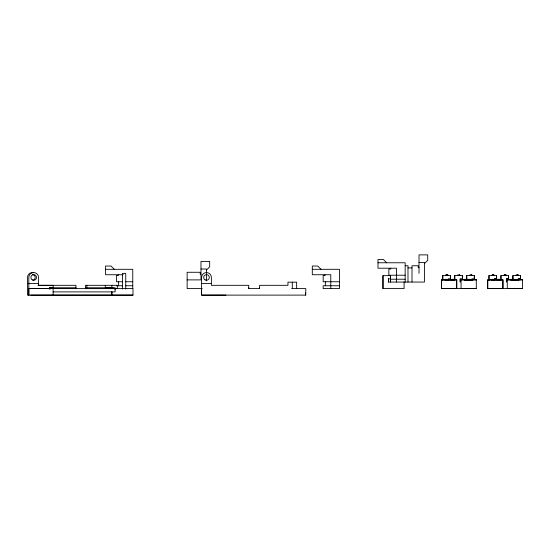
<?xml version="1.0" encoding="UTF-8"?>
<svg xmlns="http://www.w3.org/2000/svg" width="550" height="550" viewBox="0 0 550 550"><rect width="100%" height="100%" fill="white"/><g stroke="black" fill="none" stroke-linecap="round" stroke-linejoin="round"><path stroke-width="0.82" d="M49.857 288.585L49.857 287.767L75.955 287.767L75.955 288.585L75.955 285.326L38.136 285.326L53.123 285.326L53.123 287.753L49.857 287.739L49.857 288.592L28.813 288.585L28.813 295.13L28.813 277.447A4.895 4.895 0 0 1 33.708 272.559A4.895 4.895 0 0 1 38.596 277.447L38.596 285.319M85.518 287.767L85.518 288.585L85.518 285.326L117.281 285.319L117.281 288.585L115.101 288.585L115.101 291.899L53.123 291.899M115.108 289.424L115.108 287.767L86.831 287.767L86.831 288.585L86.831 285.326M201.603 288.585L201.603 295.13L305.779 295.109L305.772 288.585L291.748 288.585M259.621 287.767L259.621 288.585L248.744 288.585L248.744 287.767M292.298 282.171L292.291 288.585M305.559 295.109L305.559 292.937M404.078 282.061L404.078 288.585L382.979 288.585L382.986 275.639M419.018 262.488L424.449 262.488L424.449 282.061L388.424 282.061L388.417 278.795L390.596 278.795L390.596 275.639L382.979 275.639L382.979 288.585M442.777 275.536L442.777 280.39L442.771 275.536L450.395 275.536L450.395 278.905L448.216 278.905M454.747 275.536L454.747 280.39L454.74 275.536L462.357 275.536L462.357 278.905L460.185 278.905L460.178 281.951L460.185 278.905M456.713 288.475L456.713 279.778L441.485 279.778L441.485 288.475L476.286 288.475M466.716 275.529L466.709 280.383L466.709 275.529L474.327 275.529L474.327 278.898L472.154 278.898M488.998 275.536L488.991 280.39L488.984 275.536L496.609 275.536L496.609 278.905L494.429 278.905L496.602 278.905L496.602 275.536M500.961 275.536L500.961 280.39L500.954 275.536L508.571 275.536L508.571 278.905L506.399 278.905L506.392 281.951L506.399 278.905L508.571 278.905L508.564 275.536M502.927 288.475L502.927 279.778L487.706 279.778L487.706 288.475L522.5 288.475M512.93 275.529L512.923 280.383L512.923 275.529L520.541 275.529L520.541 278.898L518.368 278.898L520.541 278.898L520.534 275.529M206.422 270.098L209.681 266.839L209.681 261.401L200.984 261.401L200.984 279.888L187.131 279.888M424.449 263.574L427.714 260.308L427.714 254.87L419.018 254.87L419.018 273.357M499.187 279.448L497.97 279.448M519.028 279.448L517.811 279.448M472.814 279.888L472.808 279.345M519.028 279.888L519.028 279.345M444.627 279.448L444.654 279.888L444.654 279.448L446.641 279.448M444.888 279.448L444.922 279.888L444.812 279.448M451.639 279.888L456.713 279.888L456.713 288.585L441.485 288.585L441.485 279.888L447.459 279.888L447.136 279.448M447.274 279.448L447.267 279.888L447.37 279.448M465.946 279.888L465.871 279.345L464.592 279.345L464.496 279.888L464.592 279.448M470.188 279.448L470.436 279.448M491.033 279.448L490.868 279.888L490.964 279.448M491.102 279.448L491.136 279.888M493.35 279.888L493.35 279.448M493.563 279.448L493.563 279.888M510.806 279.448L512.696 279.448L512.696 279.888M514.326 279.888L514.422 279.345L513.239 279.345L513.067 279.888L513.191 279.448M516.402 279.448L515.543 279.448M452.148 279.888L452.293 279.345M464.729 279.888L464.736 279.345M466.854 279.888L466.978 279.448L466.847 279.888M467.115 279.888L467.136 279.345M510.943 279.888L511.067 279.345M513.398 279.888L513.349 279.345M377.981 262.769L405.164 262.769L405.164 282.061M405.164 265.746L407.99 265.746L407.99 282.061M419.018 267.603L418.213 267.603L418.213 265.746L412.005 265.746L412.005 282.061M407.99 267.919L412.005 267.919M200.984 269.012L206.422 269.012L206.422 280.94M105.573 269.301L132.763 269.301L132.763 288.585M312.297 269.301L339.488 269.301L339.488 288.585L323.173 288.585L323.173 285.759L339.488 285.759M200.984 274.127L200.179 274.127L200.179 272.278L187.131 272.278L187.131 288.585L202.228 288.585M123.221 274.739L105.573 274.739L105.573 266.035L111.011 266.035L114.276 269.301M471.962 275.529L471.976 275.096L469.837 275.096L469.844 275.529M504.054 275.103L506.192 275.103L506.206 275.536M518.21 275.096L516.051 275.096L516.092 275.529M405.164 275.213L388.85 275.213L388.85 269.012L390.706 269.012L390.706 268.207M391.029 279.228L405.164 279.228M446.71 279.345L445.431 279.345L445.431 279.888M449.075 279.345L447.831 279.345L447.824 279.888M467.026 279.345L468.249 279.345L468.174 279.888M491.645 279.345L492.924 279.345L492.924 279.778M494.044 279.345L495.289 279.345L495.248 279.888M497.674 279.345L495.653 279.345L495.749 279.888M447.006 279.448L449.027 279.448M450.718 279.448L449.288 279.448L449.288 279.888M453.035 279.448L451.756 279.448L451.756 279.888M464.461 279.448L466.482 279.448L466.482 279.888M466.847 279.448L468.868 279.448M470.209 279.448L469.205 279.448M471.598 279.448L472.876 279.448M490.834 279.448L492.855 279.448M493.219 279.448L495.248 279.448M496.932 279.448L495.502 279.448L495.502 279.888M513.061 279.448L515.082 279.448M517.426 279.448L517.089 279.888M451.935 279.448L451.873 279.888L451.825 279.345L453.846 279.345L453.846 279.778L453.716 279.345M515.419 279.448L515.79 279.448M461.058 279.888L468.868 279.888L468.854 279.345M476.286 279.888L472.904 279.888L472.876 279.345M497.853 279.888L502.927 279.888L502.927 288.585L487.706 288.585L487.706 279.888L493.625 279.888L493.646 279.345L493.254 279.888M507.279 279.888L515.082 279.888L515.075 279.345M522.5 279.888L518.808 279.888L518.836 279.345M445.548 279.888L445.576 279.345M491.707 279.345L491.831 279.888M498.444 279.888L498.479 279.345M514.058 279.888L514.071 279.345M514.25 279.888L514.291 279.345M122.657 281.744L116.449 281.744L116.449 275.536L118.305 275.536L118.305 274.739M125.641 281.744L132.763 281.744M339.488 281.744L323.173 281.744L323.173 275.536L325.029 275.536L325.029 274.732M38.596 283.429L27.5 283.436L29.129 283.745M201.603 283.429L211.386 283.429M116.71 285.759L122.657 285.759M125.641 285.759L132.763 285.759M49.857 287.753L53.123 287.753M112.929 287.767L105.318 287.774L105.318 285.326M28.813 288.585L115.101 288.64M116.71 288.585L132.983 288.585L132.983 295.109L27.5 295.13L27.5 277.454A4.895 4.895 0 0 1 33.66 272.724M30.711 295.116L132.99 295.109M225.913 295.116L201.603 295.13L201.603 277.447A4.895 4.895 0 0 1 206.498 272.559A4.895 4.895 0 0 1 211.386 277.447L211.386 285.319L248.744 285.326L248.744 288.585M386.678 262.769L383.419 259.511L377.981 259.511L377.981 268.207L396.467 268.207L396.467 282.061M321.001 269.301L317.735 266.035L312.297 266.035L312.297 274.732L330.784 274.732L330.784 288.585M474.32 275.529L474.32 278.898M462.351 275.536L462.357 278.905M450.381 275.536L450.388 278.905M390.589 275.639L390.596 282.061L390.596 278.795M519.221 279.778L519.214 279.345L517.199 279.345L517.199 279.778M518.946 279.345L518.946 279.888M518.698 279.345L518.684 279.888M518.636 279.345L518.574 279.888L518.519 279.345M518.341 279.345L518.389 279.888M518.293 279.345L518.279 279.888M518.141 275.096L518.141 275.529L518.018 275.096M518.127 279.888L518.127 279.345L518.004 279.888M517.962 275.096L517.921 275.529M517.956 279.345L517.928 279.888M517.846 275.096L517.763 275.529M517.818 279.345L517.811 279.888M517.674 275.096L517.674 275.529M517.729 279.345L517.667 279.778M517.543 275.096L517.619 275.529M517.564 279.345L517.639 279.778M517.474 275.529L517.44 275.096L517.392 275.529M517.461 279.345L517.426 279.888M517.192 275.096L517.261 275.529M517.117 275.096L517.117 275.529M516.993 275.096L516.993 275.529M516.821 279.778L516.801 279.345L514.717 279.448L514.717 279.888L514.621 279.448M516.636 279.345L516.649 279.888M516.574 279.345L516.574 279.888M516.45 279.345L516.388 279.888M516.374 279.345L516.278 279.888M516.161 275.096L516.161 275.529M516.251 279.345L516.154 279.888M516.141 279.345L516.051 279.888L516.017 279.345M515.9 279.345L515.893 279.888M515.769 279.888L515.742 279.345L515.659 279.888M515.494 279.345L515.563 279.888M515.419 279.888L515.384 279.345L515.254 279.778M515.171 279.345L515.171 279.778M514.814 279.345L514.821 279.888M514.47 279.345L514.553 279.888M514.161 279.345L514.202 279.888M513.934 279.345L513.941 279.888M513.789 279.345L513.755 279.888M513.638 279.345L513.666 279.888M513.597 279.345L513.583 279.888M513.487 279.345L513.446 279.888M513.136 279.448L513.067 279.888M512.806 279.778L512.806 279.345L512.332 279.888M512.469 279.345L512.435 279.888M512.229 279.448L512.256 279.888M512.077 279.888L512.084 279.345L510.806 279.345L510.682 279.888L510.751 279.448M511.768 279.888L511.507 279.345M511.383 279.345L511.369 279.888M511.308 279.345L511.28 279.888M511.211 279.345L511.115 279.888M510.95 279.345L510.936 279.888M506.124 275.536L506.11 275.103L505.959 275.536M505.862 275.103L505.876 275.536M505.78 275.103L505.773 275.536M505.643 275.103L505.629 275.536M505.539 275.103L505.539 275.536M505.422 275.536L505.409 275.103L505.326 275.536M505.257 275.103L505.182 275.536M505.106 275.103L505.106 275.536M504.982 275.103L504.982 275.536M504.536 275.103L504.474 275.536L504.419 275.103M504.35 275.103L504.316 275.536M504.219 275.536L504.144 275.103L504.089 275.536M500.026 279.778L500.053 279.345L498.039 279.345L497.97 279.888M499.929 279.345L499.984 279.778M499.799 279.345L499.792 279.778M499.703 279.345L499.757 279.778M499.606 279.345L499.62 279.778M499.538 279.345L499.482 279.778M499.366 279.345L499.366 279.778M499.063 279.345L498.987 279.888L498.919 279.345M498.802 279.345L498.747 279.888M498.658 279.345L498.733 279.888M498.575 279.345L498.554 279.888M498.3 279.345L498.286 279.888M497.64 279.778L497.599 279.345L497.585 279.888M497.413 279.345L497.475 279.778M497.337 279.345L497.248 279.888M497.228 279.345L497.152 279.778M497.069 279.345L497.09 279.778M496.98 279.345L496.932 279.888M496.863 279.345L496.794 279.778M496.794 279.345L496.712 279.888M496.678 279.778L496.581 279.345L496.457 279.778M496.348 279.345L496.341 279.778M496.272 279.345L496.224 279.778M496.183 279.345L496.114 279.778M496.093 279.345L496.018 279.888M495.914 279.345L495.914 279.778M495.151 279.345L495.158 279.778M495.021 279.345L494.986 279.888M494.918 279.345L494.883 279.888M494.766 279.345L494.801 279.888M494.622 279.345L494.711 279.888M494.594 279.345L494.546 279.888M494.471 279.345L494.409 279.888L494.299 279.345M494.209 279.345L494.223 279.888M494.051 275.536L494.099 275.103L491.996 275.103L491.996 275.536M494.12 279.345L494.099 279.888M493.941 275.103L493.989 275.536M494.038 279.448L494.038 279.888M493.9 275.536L493.817 275.103L493.804 275.536M493.921 279.448L493.921 279.888M493.804 279.448L493.742 279.888M493.591 275.103L493.611 275.536M493.584 275.103L493.481 275.536M493.584 279.448L493.481 279.888M493.412 275.103L493.357 275.536L493.268 275.103M493.199 275.103L493.185 275.536M493.047 275.103L493.123 275.536M492.924 275.103L492.924 275.536M492.807 279.345L492.855 279.888M492.676 279.345L492.731 279.778M492.607 279.345L492.594 279.888M492.511 275.103L492.484 275.536M492.477 279.345L492.491 279.888M492.408 275.103L492.332 275.536M492.339 279.345L492.415 279.888M492.284 275.103L492.277 275.536M492.223 279.345L492.236 279.888M492.181 275.103L492.174 275.536M492.161 279.345L492.099 279.888M492.051 279.345L491.982 279.888L491.927 279.345M491.796 279.345L491.762 279.888M491.535 279.448L491.528 279.888M491.439 279.888L491.418 279.448L491.356 279.888M491.288 279.448L491.219 279.888M473.007 279.778L472.973 279.345L470.986 279.345L470.986 279.778M472.649 279.345L472.725 279.888M472.553 279.345L472.615 279.888M472.422 279.345L472.471 279.888M472.306 279.345L472.354 279.888M472.196 279.345L472.175 279.888M472.079 279.345L472.065 279.888M472.01 279.345L471.989 279.888M471.928 275.096L471.866 275.529M471.914 279.345L471.914 279.888M471.797 279.345L471.79 279.888M471.673 279.345L471.598 279.888M471.556 279.345L471.515 279.778M471.446 279.345L471.426 279.778M471.261 275.096L471.35 275.529M471.247 279.345L471.247 279.778M471.206 275.096L471.178 275.529M471.206 279.888L471.206 279.448L470.876 279.888M471.116 275.096L471.116 275.529M470.903 275.096L470.979 275.529M470.779 275.096L470.779 275.529M470.621 279.778L470.587 279.345L468.593 279.345L468.504 279.888M470.491 279.345L470.477 279.888M470.346 279.345L470.36 279.888M470.257 279.345L470.264 279.888M470.161 279.345L470.168 279.888M470.037 279.345L470.064 279.888M469.879 275.096L469.879 275.529M469.92 279.345L469.941 279.888M469.803 279.345L469.81 279.888M469.686 279.345L469.672 279.888M469.528 279.345L469.556 279.888M469.446 279.888L469.281 279.345M469.164 279.345L469.164 279.888M469.061 279.345L469.04 279.778M468.607 279.448L468.607 279.888M468.408 279.448L468.428 279.888M468.297 279.448L468.339 279.888M468.139 279.345L468.029 279.888L467.94 279.345M467.837 279.345L467.775 279.888L467.796 279.345M467.658 279.448L467.658 279.888M467.479 279.345L467.541 279.888M467.376 279.345L467.452 279.888M467.294 279.345L467.232 279.888M467.108 279.345L467.108 279.888M466.586 279.778L466.256 279.345L466.221 279.888M466.118 279.448L466.118 279.888M466.015 279.448L466.036 279.888M465.74 279.345L465.781 279.888M465.692 279.345L465.644 279.888L465.616 279.345M465.424 279.345L465.458 279.888M465.3 279.345L465.341 279.888M465.272 279.448L465.272 279.888M465.163 279.345L465.156 279.888M465.025 279.345L464.984 279.888M464.874 279.345L464.839 279.888M464.633 279.345L464.654 279.888M459.896 275.536L459.972 275.103L457.841 275.103L457.875 275.536M459.862 275.536L459.786 275.103L459.669 275.536M459.573 275.103L459.559 275.536M459.47 275.103L459.463 275.536M459.339 275.536L459.346 275.103L459.223 275.536M459.112 275.103L458.968 275.536M458.769 275.103L458.769 275.536M457.827 275.103L457.827 275.536M453.654 279.345L453.654 279.778M453.489 279.345L453.585 279.778M453.393 279.345L453.406 279.778M453.262 279.345L453.324 279.778M453.145 279.345L453.152 279.778M453.035 279.345L453.035 279.888M452.973 279.888L452.918 279.345L452.891 279.888M452.753 279.345L452.774 279.888M452.643 279.345L452.629 279.888M452.513 279.345L452.519 279.888M452.396 279.345L452.334 279.888M452.189 279.345L452.21 279.888M452.086 279.345L452.072 279.888M451.461 279.778L451.447 279.345L449.439 279.345L449.439 279.778M451.385 279.345L451.371 279.888M451.261 279.345L451.199 279.778L451.096 279.345M451 279.345L451.034 279.888M450.876 279.345L450.856 279.778M450.759 279.345L450.766 279.778M450.643 279.345L450.718 279.888M450.526 279.345L450.581 279.778M450.457 279.345L450.498 279.888M450.368 279.345L450.319 279.778M450.251 279.345L450.244 279.778M450.058 279.345L450.134 279.778M449.969 279.345L450.01 279.778M449.9 279.345L449.879 279.778M449.797 279.345L449.804 279.888M449.701 279.345L449.701 279.778M449.536 279.448L449.536 279.888M449.027 279.888L449.034 279.345L448.903 279.778M448.862 279.345L448.807 279.778M448.772 279.345L448.766 279.888M448.656 279.345L448.587 279.888M448.539 279.345L448.498 279.888M448.429 279.345L448.332 279.888M448.284 279.345L448.223 279.888M448.133 279.345L448.147 279.888M447.989 279.345L448.009 279.888M447.893 275.536L447.886 275.103L445.782 275.103L445.782 275.536M447.886 279.345L447.886 279.888M447.837 275.103L447.769 275.536M447.686 275.103L447.666 275.536M447.707 279.448L447.7 279.888M447.604 275.103L447.583 275.536M447.59 279.448L447.611 279.888M447.411 275.103L447.507 275.536M447.349 275.103L447.391 275.536M447.26 275.103L447.294 275.536M447.157 275.103L447.102 275.536M447.054 275.103L446.978 275.536M446.909 275.103L446.896 275.536M446.71 275.103L446.71 275.536M446.641 279.888L446.614 279.345L446.518 279.778M446.456 279.345L446.38 279.888M446.318 275.103L446.263 275.536M446.277 279.888L446.263 279.345L446.201 279.888M446.201 275.103L446.188 275.536M446.064 275.103L446.119 275.536M446.146 279.345L446.105 279.888M445.967 275.103L445.995 275.536M446.009 279.345L445.94 279.888M445.816 275.103L445.816 275.536M445.864 279.345L445.803 279.888M445.713 279.345L445.761 279.888M445.473 279.345L445.5 279.888M445.321 279.448L445.314 279.888M445.204 279.448L445.225 279.888M445.074 279.448L445.005 279.888M388.424 278.795L388.424 282.061M325.346 281.744L325.346 285.759M296.643 288.585L296.643 282.164L287.946 282.171L287.946 285.319L259.621 285.326L259.621 288.585M125.737 289.107L125.737 273.364L122.471 273.364L122.471 289.107M118.628 281.744L118.628 285.759M111.843 285.326L111.843 287.767M53.123 288.585L53.123 295.116M49.857 287.767L49.857 289.424M32.395 274.622A2.826 2.826 0 0 1 33.124 280.184M111.843 291.899L111.843 295.109L111.843 291.899M498.224 279.448L498.087 279.888L498.149 279.448M476.286 279.778L461.058 279.778L461.058 288.585L476.286 288.585L476.286 279.778M522.5 279.778L507.279 279.778L507.279 288.585L522.5 288.585L522.5 279.778M511.892 279.888L511.892 279.345L511.94 279.888M499.249 279.888L499.249 279.345L499.187 279.888M471.714 275.529L471.707 275.096L471.687 275.529M471.474 275.529L471.474 275.096L471.426 275.529M205.081 279.902A2.826 2.826 0 0 0 209.323 277.447A2.826 2.826 0 0 0 205.081 275A2.826 2.826 0 0 0 205.081 279.902M32.292 279.902A2.826 2.826 0 0 0 36.534 277.447A2.826 2.826 0 0 0 32.292 275A2.826 2.826 0 0 0 32.292 279.902"/></g></svg>
